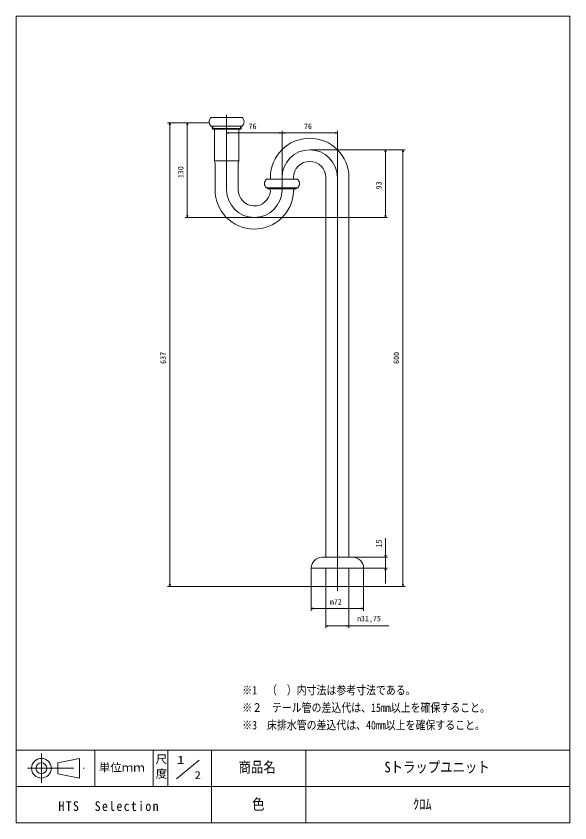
# Model space of a CAD drawing. Units: millimetres, scale not verified. Extents: x -380 to 380, y -554 to 554.
import ezdxf
from ezdxf.enums import TextEntityAlignment as Align

# ---------------------------------------------------------------- set-up
doc = ezdxf.new("R2010")
doc.units = ezdxf.units.MM
doc.header["$LTSCALE"] = 2
doc.linetypes.add('USER2', pattern=[50.8, 31.75, -6.35, 6.35, -6.35])
doc.layers.add('0-0_0', color=7, linetype='Continuous', lineweight=15)
doc.layers.add('0-2_CLASS1', color=7, linetype='Continuous', lineweight=15)
doc.styles.add('ＭＳ ゴシック', font='')
doc.styles.get('ＭＳ ゴシック').set_extended_font_data('MS Gothic')

# ---------------------------------------------------------------- blocks, each defined once
blk = doc.blocks.new('_OPEN30')
at = {"layer": '0-0_0'}
blk.add_line((0, 0), (-4, 0), dxfattribs=at)
blk.add_lwpolyline([(-4, 1.072), (0, 0), (-4, -1.072)], dxfattribs=at)

msp = doc.modelspace()

# ---------------------------------------------------------------- linework, layer by layer
at = {"layer": '0-0_0'}
for p, q in [((-91.084, 414.913), (-112.375, 414.913)), ((-91.084, 315.413), (-91.084, 418.231)), ((-69.792, 414.913), (-91.084, 414.913)), ((-114.942, 407.413), (-172.084, 407.413)), ((-169.084, 407.413), (-169.084, -229.587)), ((-169.084, 404.643), (-169.084, 404.143)), ((-114.942, 407.413), (-148.084, 407.413)), ((-145.084, 407.413), (-145.084, 277.413)), ((-145.084, 404.643), (-145.084, 404.143)), ((-114.942, 407.413), (-114.867, 407.413)), ((-112.375, 402.913), (-91.084, 402.913)), ((-110.959, 399.604), (-110.959, 402.913)), ((-110.959, 399.604), (-91.084, 399.604)), ((-110.959, 399.604), (-110.068, 398.713)), ((-110.068, 398.713), (-110.068, 402.913)), ((-91.084, 402.913), (-69.792, 402.913)), ((-91.084, 399.604), (-71.209, 399.604)), ((-72.1, 402.913), (-72.1, 398.713)), ((-72.1, 398.713), (-71.209, 399.604)), ((-71.209, 402.913), (-71.209, 399.604)), ((-110.068, 398.713), (-91.084, 398.713)), ((-107.884, 398.713), (-107.884, 355.413)), ((-91.084, 398.713), (-72.1, 398.713)), ((-91.084, 315.413), (-91.084, 396.505)), ((-91.084, 393.505), (-15.084, 393.505)), ((-88.314, 393.505), (-87.814, 393.505)), ((-74.284, 398.713), (-74.284, 355.413)), ((-17.854, 393.505), (-18.354, 393.505)), ((-15.084, 332.413), (-15.084, 396.505)), ((-15.084, 332.413), (-15.084, 396.505)), ((-15.084, 393.505), (60.916, 393.505)), ((-12.314, 393.505), (-11.814, 393.505)), ((58.146, 393.505), (57.646, 393.505)), ((60.916, 332.413), (60.916, 396.505)), ((22.916, 370.413), (153.916, 370.413)), ((22.916, 370.413), (129.916, 370.413)), ((126.916, 370.413), (126.916, 277.413)), ((126.916, 367.643), (126.916, 367.143)), ((150.916, 370.413), (150.916, -229.587)), ((150.916, 367.643), (150.916, 367.143)), ((-107.184, 355.413), (-91.084, 355.413)), ((-91.084, 355.413), (-74.984, 355.413)), ((-106.959, 315.413), (-106.959, 352.016)), ((-75.209, 315.413), (-75.209, 352.016)), ((-30.959, 330.113), (-30.959, 332.413)), ((-15.084, 315.413), (-15.084, 332.413)), ((0.791, 332.413), (0.791, 330.113)), ((45.041, 332.413), (45.041, 252.498)), ((60.916, 332.413), (60.916, -235.516)), ((76.791, 332.413), (76.791, 252.502)), ((-36.375, 330.113), (-15.084, 330.113)), ((-15.084, 330.113), (6.208, 330.113)), ((-15.084, 318.113), (-36.375, 318.113)), ((-34.959, 318.113), (-34.959, 317.604)), ((-15.084, 317.604), (-34.959, 317.604)), ((-15.084, 316.713), (-34.068, 316.713)), ((6.208, 318.113), (-15.084, 318.113)), ((4.791, 317.604), (-15.084, 317.604)), ((3.9, 316.713), (-15.084, 316.713)), ((4.791, 317.604), (4.791, 318.113)), ((-53.084, 277.413), (-148.084, 277.413)), ((-145.084, 280.183), (-145.084, 280.683)), ((-53.084, 277.413), (129.916, 277.413)), ((126.916, 280.183), (126.916, 280.683)), ((45.041, 252.498), (45.041, 248.502)), ((45.041, 248.502), (45.041, -189.229)), ((76.791, 252.502), (76.791, 248.502)), ((76.791, 248.502), (76.791, -189.229)), ((126.916, -186.459), (126.916, -185.959)), ((60.916, -189.229), (39.916, -189.229)), ((76.791, -189.229), (60.916, -189.229)), ((81.916, -189.229), (76.791, -189.229)), ((81.916, -189.229), (129.916, -189.229)), ((60.916, -204.229), (24.916, -204.229)), ((24.916, -204.229), (24.916, -262.587)), ((45.041, -204.229), (45.041, -229.587)), ((76.791, -204.229), (60.916, -204.229)), ((76.791, -204.229), (76.791, -229.587)), ((96.916, -204.229), (76.791, -204.229)), ((96.916, -204.229), (96.916, -262.587)), ((96.916, -204.229), (129.916, -204.229)), ((126.916, -206.999), (126.916, -207.499)), ((45.041, -229.587), (-172.084, -229.587)), ((-169.084, -226.817), (-169.084, -226.317)), ((60.916, -229.587), (45.041, -229.587)), ((45.041, -229.587), (45.041, -286.587)), ((60.916, -229.587), (76.791, -229.587)), ((76.791, -229.587), (153.916, -229.587)), ((76.791, -229.587), (76.791, -286.587)), ((150.916, -226.817), (150.916, -226.317)), ((24.916, -259.587), (96.916, -259.587)), ((27.686, -259.587), (28.186, -259.587)), ((94.146, -259.587), (93.646, -259.587)), ((47.811, -283.587), (48.311, -283.587)), ((74.021, -283.587), (73.521, -283.587)), ((-112, -504), (-112, -454)), ((17.82, -454), (17.82, -554)), ((-112, -504), (-112, -554)), ((68, -504), (-112, -504))]:
    msp.add_line(p, q, dxfattribs=at)
for points in [[(-34.068, 318.113), (-34.068, 316.713), (-34.959, 317.604)], [(4.791, 317.604), (3.9, 316.713), (3.9, 318.113)], [(126.916, -163.018), (126.916, -189.229), (126.916, -204.229), (126.916, -225.229)], [(45.041, -283.587), (76.791, -283.587), (131.719, -283.587)]]:
    msp.add_lwpolyline(points, dxfattribs=at)
for centre, radius, start, end in [((-107.084, 408.913), 8, 131.40962, 190.80692), ((-75.084, 408.913), 8, 311.40962, 48.59038), ((-107.084, 408.913), 8, 190.80692, 228.59038), ((22.916, 332.413), 53.875, 90, 180), ((22.916, 332.413), 53.875, 0, 90), ((22.916, 332.413), 38, 90, 180), ((22.916, 332.413), 38, 0, 90), ((-104.184, 355.413), 3.7, 180, 210.46486), ((-77.984, 355.413), 3.7, 329.53514, 360), ((-109.959, 352.016), 3, 0, 30.46486), ((-72.209, 352.016), 3, 149.53514, 180), ((22.916, 332.413), 22.125, 0, 180), ((-31.084, 324.113), 8, 131.40962, 228.59038), ((0.916, 324.113), 8, 311.40962, 48.59038), ((-53.084, 315.413), 53.875, 180, 358.03179), ((-53.084, 315.413), 38, 180, 270), ((-53.084, 315.413), 22.125, 180, 354.73255), ((-53.084, 315.413), 38, 270, 0), ((-28.184, 316.913), 3.7, 183.09858, 211.02614), ((-34.337, 313.61), 3.292, 356.01222, 25.07015), ((3.758, 313.459), 3, 148.97386, 178.03179), ((-1.984, 316.913), 3.7, 328.97386, 356.90142), ((39.916, -204.229), 15, 90, 180), ((81.916, -204.229), 15, 0, 90)]:
    msp.add_arc(centre, radius, start, end, dxfattribs=at)
at = {"layer": '0-2_CLASS1'}
for p, q in [((380, -554), (380, 554)), ((-380, -454), (380, -454)), ((-272, -454), (-272, -504)), ((-192, -454), (-192, -504)), ((-172, -454), (-172, -504)), ((-322.862, -471.5), (-292.862, -465.5)), ((-322.862, -471.5), (-322.862, -486.5)), ((-292.862, -465.5), (-292.862, -492.5)), ((-128.871, -468.059), (-159.684, -493.736)), ((-322.862, -486.5), (-292.862, -492.5)), ((-380, -504), (-112, -504)), ((68, -504), (380, -504)), ((-380, -554), (380, -554))]:
    msp.add_line(p, q, dxfattribs=at)
at = {"layer": '0-2_CLASS1', "linetype": 'USER2'}
for p, q in [((-345.362, -458.707), (-345.362, -499.013)), ((-364.436, -479), (-286.701, -479))]:
    msp.add_line(p, q, dxfattribs=at)
at = {"layer": '0-2_CLASS1'}
msp.add_lwpolyline([(-380, -554), (-380, 554), (380, 554)], dxfattribs=at)
for radius in [13.5, 7.5]:
    msp.add_circle((-345.362, -479), radius, dxfattribs=at)

# ---------------------------------------------------------------- block references
at = {"layer": '0-0_0', "xscale": 0.6925, "yscale": 0.6925}
for p, rotation in [((-169.084, 407.413), 90), ((-145.084, 407.413), 90), ((-91.084, 393.505), 180), ((-15.084, 393.505), 180), ((126.916, 370.413), 90), ((150.916, 370.413), 90), ((-145.084, 277.413), 270), ((126.916, 277.413), 270), ((126.916, -189.229), 270), ((126.916, -204.229), 90), ((-169.084, -229.587), 270), ((150.916, -229.587), 270), ((24.916, -259.587), 180), ((45.041, -283.587), 180)]:
    msp.add_blockref('_OPEN30', p, dxfattribs=dict(at, rotation=rotation))
for p in [(-15.084, 393.505), (60.916, 393.505), (96.916, -259.587), (76.791, -283.587)]:
    msp.add_blockref('_OPEN30', p, dxfattribs=at)

# ---------------------------------------------------------------- texts
at = {"layer": '0-0_0', "style": 'ＭＳ ゴシック'}
for s, p in [('76', (-60.959, 396.505)), ('76', (15.048, 396.505)), ('n', (50.731, -256.588)), ('72', (55.981, -256.588)), ('n', (87.934, -279.538)), ('31,75', (93.184, -279.538))]:
    msp.add_text(s, height=7.698, dxfattribs=at).set_placement(p, align=Align.BOTTOM_LEFT)
for s, p in [('130', (-148.084, 331.388)), ('93', (123.916, 316.038)), ('637', (-172.084, 76.313)), ('600', (147.916, 76.313)), ('15', (123.916, -175.618))]:
    msp.add_text(s, height=7.698, rotation=90, dxfattribs=at).set_placement(p, align=Align.BOTTOM_LEFT)
for s, height, width, p in [('1', 1.1, 0.9, (-169.71, -194.252)), ('1', 1.1, 0.9, (-169.71, -262.555)), ('商品名', 14.66, 0.85, (-74.778, -489.127)), ('色', 14.66, 0.85, (-56.119, -540.194)), ('ｸﾛﾑ', 14.66, 0.85, (164.784, -539.966))]:
    msp.add_text(s, height=height, dxfattribs=dict(at, width=width)).set_placement(p, align=Align.BOTTOM_LEFT)
at = {"layer": '0-0_0', "color": 6, "insert": (-321.932, -537.821), "char_height": 13.2, "attachment_point": 7, "style": 'ＭＳ ゴシック'}
msp.add_mtext('\\T1.23;\\W0.9;HTS\u3000Selection', dxfattribs=at)
at = {"layer": '0-2_CLASS1', "style": 'ＭＳ ゴシック'}
for s, height, width, p in [('※1\u3000（\u3000）内寸法は参考寸法である。', 11.73, 0.85, (-69.697, -381.2)), ('※２\u3000テール管の差込代は、15mm以上を確保すること。', 11.73, 0.85, (-69.697, -405.2)), ('※3\u3000床排水管の差込代は、40mm以上を確保すること。', 11.73, 0.85, (-69.697, -429.2)), ('尺', 11, 1.05, (-188.442, -475.378)), ('1', 11, 1.4, (-159.451, -476.331)), ('単位ｍｍ', 11, 1.05, (-266.504, -486.805)), ('Sトラップユニット', 14.66, 0.85, (125.559, -489.127)), ('度', 11, 1.05, (-188.442, -495.378)), ('2', 11, 1.15, (-135.053, -497.279))]:
    msp.add_text(s, height=height, dxfattribs=dict(at, width=width)).set_placement(p, align=Align.BOTTOM_LEFT)

doc.saveas('drawing.dxf')
